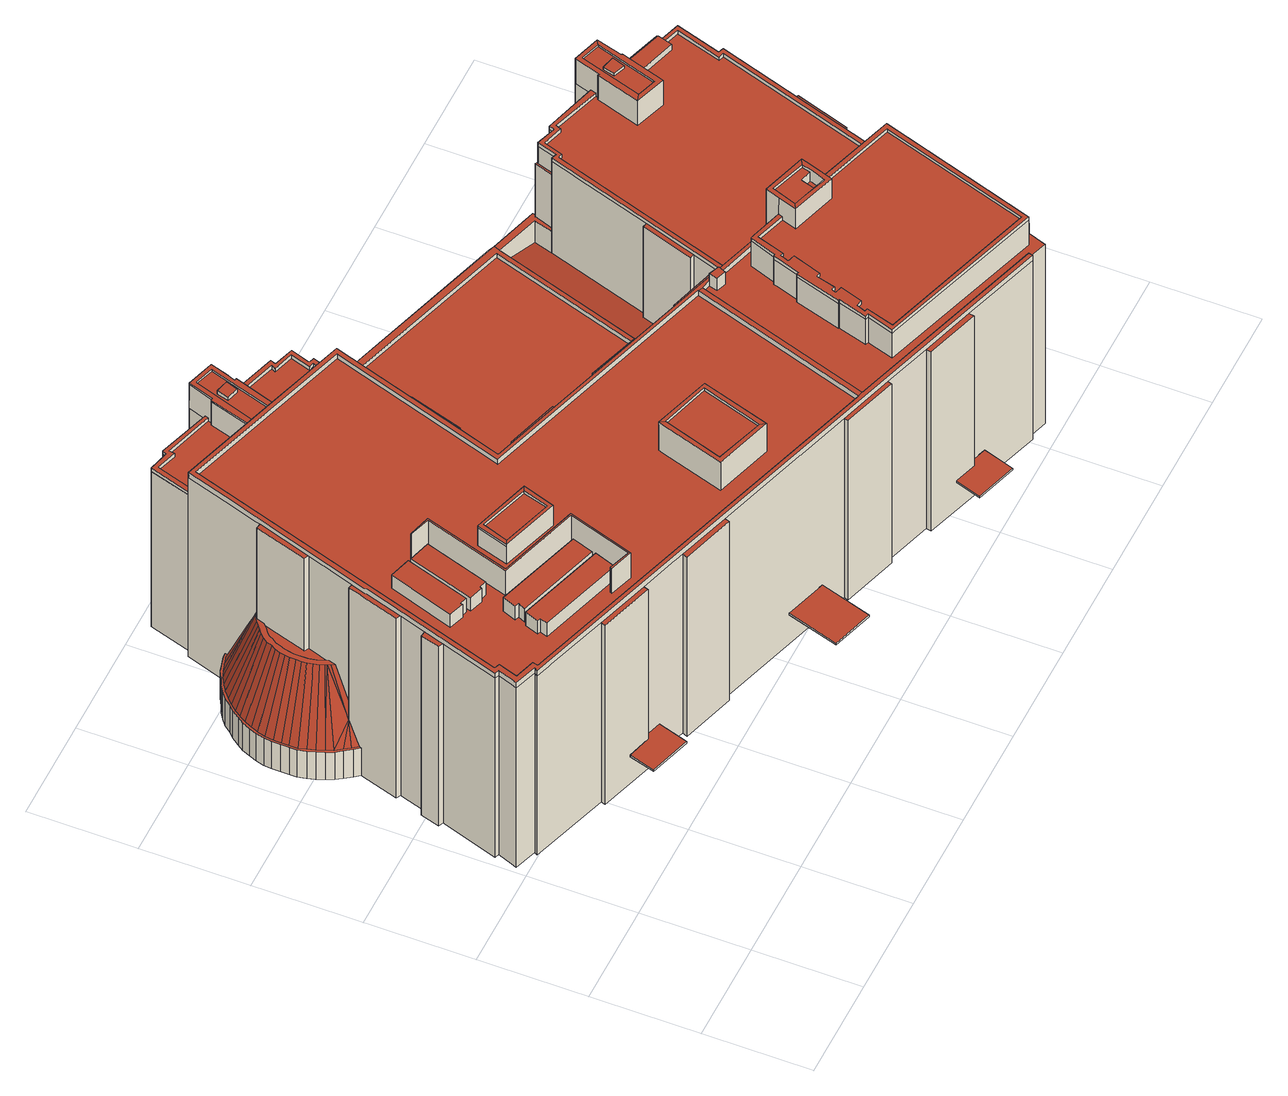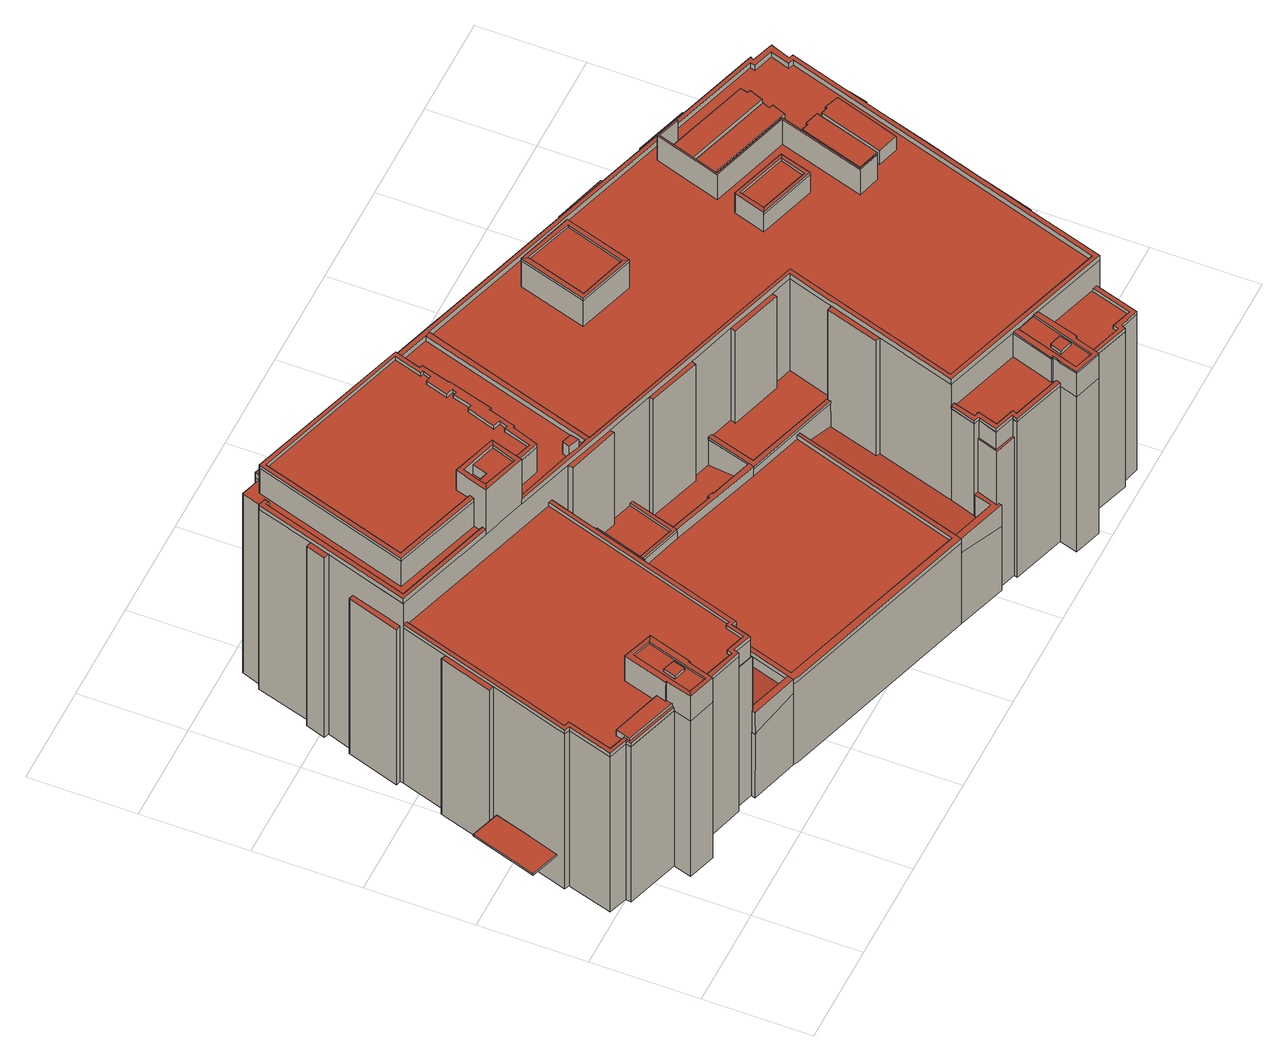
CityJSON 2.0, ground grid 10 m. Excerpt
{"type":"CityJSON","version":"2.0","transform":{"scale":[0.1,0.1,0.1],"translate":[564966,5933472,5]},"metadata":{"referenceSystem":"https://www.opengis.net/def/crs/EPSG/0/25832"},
"CityObjects":{
"building1":{"type":"Building","attributes":{"Grundfläche 2D":2736.19,"Grundhöhe NN":5.68,"_sourceDataset":"Hamburg LoD3.0-HH Area 1 (2023), tile 6433","_sourceUrl":"https://suche.transparenz.hamburg.de/dataset/3d-gebaeudemodell-lod3-0-hh-hamburg5"},"children":["building1-1","building1-2","building1-3","building1-4","building1-5","building1-6","building1-7","building1-8","building1-9","building1-10","building1-11","building1-12","building1-13","building1-14","building1-15","building1-16","building1-17","building1-18","building1-19","building1-20","building1-21","building1-22","building1-23","building1-24","building1-25","building1-26","building1-27","building1-28","building1-29","building1-30"],"geometry":[{"type":"MultiSurface","lod":"3","boundaries":[[[0,1,2,3],[4,5,6,7]],[[8,9,10,11,12,13,14,15,16,17,18]],[[19,20,21,22,23,24,25,26,27,28,29]],[[30,31,32,33,34,35,36,37,38,39,40,41,42,43,44,45,46,47]],[[48,49,50,51],[52,53,54,55]],[[56,57,58,59]],[[60,61,62,63,64,65]],[[66,67,68,69,70,71]],[[72,73,74,75,76,77,78,79,80,81,82,83,84,85,86,87,88,89,90,91,92,93,94,95,96,97,98,99,100,101,102,103,104,105]],[[106,107,108,109]],[[110,111,112,113,114,115]],[[116,117,118,119,120,121]],[[122,123,124,125,126,127,128,129,130,131,132,133,134,135,136,137,138,139,140,141,142,143,144,145,146,147,148,149,150,151,152,153,154,155,156,157,158]],[[159,160,161,162,163,164,165]],[[162,161,166,167,168,169,170,171,172,163]],[[173,174,175,176,177,178,179,180,181,182]],[[183,184,185,186,187,188,189,190,191,192,193,194,195,196]],[[197,198,199,200,201,202,203,204,205,206,207,208,209]],[[210,211,212,213,214,215]],[[216,217,218,219]],[[220,221,222,223,224,225,226,227,228,229,230,231,232,233,234,235,236,237,238,239,240,241,242]],[[243,244,245,246]],[[247,248,249,250,251]],[[252,253,254,255]],[[256,257,258,259,260,261,262,263]],[[264,265,266,267]],[[268,269,270,271]],[[272,273,274,275]],[[276,277,278,279]],[[280,281,282,283]],[[284,285,286,287]],[[288,289,290,291]],[[292,293,294,295,296,297,298,299,300,301,302,303,304,305,306,307,308,309,310,311,312,313,314,315,316,317,318],[319,320,321,322,323,324,325,326,327,328,329,330,331,332,333,334,335],[336,337,338,339,340],[341,342,343,344],[345,346,347,348,349,350],[351,352,353,354,355,356],[357,358,359,360,361,362],[363,364,365,366,367,368]],[[369,370,371,372,373,374,375,376,377,378,377,379,380,381,382,383,384,385,386,387,388,389,390,391,392,393]],[[394,395,396,397,398,399,400,401,402,403]],[[396,395,394,404,405,406,407]],[[408,409,410,411,412,413,414,415,416,417,418,419,420]],[[421,422,423,424,425,426,427,428,429,430,431,432]],[[433,434,435,436,437,438,439]],[[440,441,442,443]],[[444,445,446,447,448,449,450]],[[451,452,453]],[[454,452,455,456]],[[452,457,458]],[[457,452,459]],[[452,458,453]],[[459,452,454]],[[460,461,462,463,464,465,466,467,468,469,470,471,472,473,474,475,476,477,478,479,480,481,482,483,484,485,486,487,488,489,490,491,492,493,494,495,496,497,459,454,456,498]],[[499,500,501,502,503,504,505,506,507,508,509,510,511,512,513,514,515,516,517,518]],[[479,519,520]],[[479,520,521]],[[479,521,522]],[[480,479,522,523]],[[524,525,526,527,528,529,530,531,532,533,534,535,536,537,538,539,540,541,542,543,544,545,546,547,451,453,458,457,548,549,550,551,552,553,554,555,556,557,558,559,560,561,562,563,564,523,522,521,520,519,565,566]],[[480,523,564,481]],[[481,564,563,482]],[[482,563,562,483]],[[483,562,561,484]],[[484,561,560,485]],[[485,560,559,486]],[[486,559,558,487]],[[487,558,557,488]],[[488,557,556,489]],[[489,556,555,490]],[[490,555,554,491]],[[491,554,553,492]],[[492,553,552,493]],[[493,552,551,494]],[[494,551,550,495]],[[495,550,549,496]],[[496,549,548,497]],[[548,457,459]],[[497,548,459]],[[567,568,569]],[[570,571,572,567,569,573,574,575,576,577,578,579]],[[580,325,324,581]],[[377,376,375,582,330,329,328,327,326,325,580,378]],[[581,324,323,583]],[[321,584,585,583,323,322]],[[584,321,320,586]],[[586,320,319,587]],[[588,587,319,335]],[[588,335,334,589]],[[590,589,334,333]],[[591,590,333,332]],[[591,332,331,592]],[[592,331,330,582]],[[514,460,498,515]],[[514,513,461,460]],[[513,512,462,461]],[[511,463,462,512]],[[510,464,463,511]],[[509,465,464,510]],[[509,508,466,465]],[[508,507,467,466]],[[507,506,468,467]],[[506,505,469,468]],[[504,470,469,505]],[[503,471,470,504]],[[502,472,471,503]],[[502,501,473,472]],[[500,474,473,501]],[[500,499,475,474]],[[499,518,476,475]],[[181,593,594,180,179,595,596,597]],[[598,595,179,178]],[[599,598,178,177]],[[600,601,196,195]],[[602,600,195,194]],[[603,604,192,605,606,607,608,602,194,193]],[[597,596,609,606,605,610]],[[206,14,13,207]],[[205,15,14,206]],[[204,16,15,205]],[[611,612,18,17]],[[8,613,614,615,10,9]],[[12,11,616,617]],[[23,618,216,219,619,24]],[[24,619,620,25]],[[25,620,621,26]],[[26,621,229,27]],[[226,19,29,227]],[[226,225,20,19]],[[224,21,20,225]],[[21,224,223,22]],[[622,623,37,36]],[[37,623,624,625,39,38]],[[39,625,626,40]],[[40,626,627,41]],[[41,627,628,42]],[[42,628,211,210,215,629,630,46,45,44,43]],[[47,222,221,30]],[[220,31,30,221]],[[31,220,242,32]],[[242,241,33,32]],[[240,34,33,241]],[[239,35,34,240]],[[631,632,337,336]],[[632,633,338,337]],[[365,60,65,366]],[[60,365,364,61]],[[61,364,363,62]],[[62,363,368,63]],[[367,64,63,368]],[[64,367,366,65]],[[351,66,71,352]],[[66,351,356,67]],[[67,356,355,68]],[[68,355,354,69]],[[353,70,69,354]],[[70,353,352,71]],[[87,314,284,287,288,291,246,245,634,88]],[[90,89,88,634,248,247,251,635,91]],[[635,636,637,638,639,640,641,642,643,644,93,92,91]],[[97,96,95,94,93,644,645,646,252,255,258,257,256,263,264,267,647,98]],[[648,99,98,647]],[[99,648,649,650,101,100]],[[101,650,651,102]],[[102,651,652,103]],[[103,652,268,271,272,275,276,279,280,283,653,104]],[[104,653,303,105]],[[105,303,302,72]],[[74,73,301,300]],[[74,300,299,75]],[[75,299,298,76]],[[298,297,77,76]],[[77,297,296,78]],[[78,296,295,79]],[[79,295,294,80]],[[80,294,293,81]],[[81,293,292,82]],[[84,83,318,317]],[[85,316,315,86]],[[654,655,342,341]],[[656,654,341,344]],[[357,110,115,358]],[[110,357,362,111]],[[111,362,361,112]],[[112,361,360,113]],[[359,114,113,360]],[[114,359,358,115]],[[350,119,118,345]],[[349,120,119,350]],[[120,349,348,121]],[[121,348,347,116]],[[347,346,117,116]],[[117,346,345,118]],[[378,580,145,144,143,377]],[[580,581,146,145]],[[146,581,583,147]],[[147,583,585,584,149,148]],[[149,584,586,150]],[[586,587,151,150]],[[151,587,588,152]],[[152,588,589,153]],[[153,589,590,154]],[[590,591,155,154]],[[155,591,592,156]],[[156,592,582,157]],[[157,582,375,158]],[[373,123,122,374]],[[372,124,123,373]],[[371,125,124,372]],[[371,370,126,125]],[[126,370,369,127]],[[127,369,393,128]],[[128,393,392,129]],[[391,130,129,392]],[[130,391,390,389,132,131]],[[132,389,388,133]],[[133,388,387,134]],[[386,135,134,387]],[[135,386,385,136]],[[384,137,136,385]],[[383,138,137,384]],[[382,139,138,383]],[[139,382,381,140]],[[140,381,380,141]],[[379,142,141,380]],[[402,211,628,657,394,403]],[[212,211,402,401]],[[408,420,658,214,213,212,401,400]],[[215,214,658,420,419,659]],[[629,215,659,419,418,417,630]],[[660,216,618,661]],[[662,217,216,660]],[[663,218,217,662]],[[664,219,218,663]],[[665,619,219,664]],[[666,620,619,665]],[[667,621,620,666]],[[668,229,621,667]],[[669,230,229,668]],[[670,231,230,669]],[[671,672,231,670]],[[673,674,672,671]],[[675,622,674,673]],[[676,623,622,675]],[[449,625,624,623,676,677,450]],[[626,625,449,448]],[[627,626,448,447]],[[628,627,447,446,678,404,394,657]],[[679,248,634,425,424]],[[249,248,679,424,423,680]],[[423,422,169,168,250,249,680]],[[251,250,168,167]],[[184,681,635,251,167,166]],[[184,183,196,601,3,2,599,177,176,175,682,683,644,643,684,640,639,636,635,681]],[[519,479,478,252,646,645,644,683,685,565]],[[253,252,478,477]],[[476,518,517,254,253,477]],[[255,254,517,516]],[[515,498,456,455,258,255,516]],[[259,258,455,452]],[[547,686,687,262,261,260,259,452,451]],[[688,263,262,687]],[[689,264,263,688]],[[690,265,264,689]],[[691,266,265,690]],[[692,267,266,691]],[[693,647,267,692]],[[694,648,647,693]],[[695,696,650,649,648,694]],[[697,651,650,696]],[[698,652,651,697]],[[699,268,652,698]],[[700,269,268,699]],[[701,702,270,269,700,703]],[[704,705,271,270,702,701,703,706]],[[272,271,705,704,706,707]],[[708,273,272,707]],[[709,274,273,708]],[[710,275,274,709]],[[276,275,710,711]],[[712,277,276,711]],[[713,278,277,712]],[[714,279,278,713]],[[715,280,279,714]],[[716,281,280,715]],[[717,718,282,281,716,719]],[[720,721,283,282,718,717,719,722]],[[653,283,721,720,722,723]],[[724,303,653,723]],[[725,304,303,724]],[[726,305,304,725]],[[727,306,305,726]],[[728,307,306,727]],[[729,308,307,728]],[[730,309,308,729]],[[731,310,309,730]],[[440,443,732,661,618,23,312,311,310,731,733]],[[22,223,222,47,46,630,417,416,284,314,313,312,23]],[[285,284,416,415]],[[286,285,415,414]],[[287,286,414,413]],[[412,411,578,577,288,287,413]],[[289,288,577,576]],[[290,289,576,575]],[[291,290,575,574]],[[573,431,430,429,246,291,574]],[[243,246,429,428]],[[244,243,428,427]],[[245,244,427,426]],[[634,245,426,425]],[[433,439,734,160,159,735]],[[435,434,433,735,159,165,736,737]],[[738,164,163,172,739]],[[736,165,164,738]],[[682,175,174,740]],[[741,185,184,166,161]],[[741,161,160,734,439,438,187,186,185]],[[188,187,438,437]],[[189,188,437,436]],[[737,742,191,190,189,436,435]],[[743,192,191,742]],[[744,605,192,743]],[[745,746,597,610,605,744]],[[747,181,597,746]],[[748,182,181,747]],[[749,173,182,748]],[[740,174,173,749]],[[750,441,440,733]],[[751,442,441,750]],[[732,443,442,751]],[[739,172,615,614,613,397,752,753]],[[171,170,617,616,615,172]],[[197,209,569,568]],[[198,197,568,567]],[[199,198,567,572]],[[570,201,200,199,572,571]],[[202,201,570,579]],[[398,397,613,612,611,399]],[[446,445,754,405,404,678]],[[405,754,445,444,450,677,755,406]],[[756,566,565,685]],[[757,524,566,756]],[[758,525,524,757]],[[759,526,525,758]],[[760,527,526,759]],[[761,528,527,760]],[[762,529,528,761]],[[763,530,529,762]],[[686,547,546,764]],[[765,531,530,763]],[[766,532,531,765]],[[767,533,532,766]],[[768,534,533,767]],[[769,535,534,768]],[[770,536,535,769]],[[771,537,536,770]],[[772,538,537,771]],[[773,539,538,772]],[[774,540,539,773]],[[775,541,540,774]],[[776,542,541,775]],[[777,543,542,776]],[[778,544,543,777]],[[779,545,544,778]],[[764,546,545,779]],[[780,407,406,755]],[[780,752,397,396,407]],[[202,579,578,411,410,409,203]],[[399,611,17,16,204,203,409,408,400]],[[207,13,12,617,170,169,422,421,208]],[[208,421,432,431,573,569,209]],[[742,737,736,738,739,753,752,780,755,677,676,675,673,671,670,669,668,667,666,665,664,663,662,660,661,732,751,750,733,731,730,729,728,727,726,725,724,723,722,719,716,715,714,713,712,711,710,709,708,707,706,703,700,699,698,697,696,695,694,693,692,691,690,689,688,687,686,764,779,778,777,776,775,774,773,772,771,770,769,768,767,766,765,763,762,761,760,759,758,757,756,685,683,682,740,749,748,747,746,745,744,743]]],"semantics":{"surfaces":[{"type":"RoofSurface"},{"type":"WallSurface"},{"type":"GroundSurface"}],"values":[0,0,0,0,0,0,0,0,0,0,0,0,0,0,0,0,0,0,0,0,0,0,0,0,0,0,0,0,0,0,0,0,0,0,0,0,0,0,0,0,0,0,0,0,0,0,0,0,0,0,0,0,0,0,0,0,0,0,0,0,0,0,0,0,0,0,0,0,0,0,0,0,0,0,0,1,1,1,1,1,1,1,1,1,1,1,1,1,1,1,1,1,1,1,1,1,1,1,1,1,1,1,1,1,1,1,1,1,1,1,1,1,1,1,1,1,1,1,1,1,1,1,1,1,1,1,1,1,1,1,1,1,1,1,1,1,1,1,1,1,1,1,1,1,1,1,1,1,1,1,1,1,1,1,1,1,1,1,1,1,1,1,1,1,1,1,1,1,1,1,1,1,1,1,1,1,1,1,1,1,1,1,1,1,1,1,1,1,1,1,1,1,1,1,1,1,1,1,1,1,1,1,1,1,1,1,1,1,1,1,1,1,1,1,1,1,1,1,1,1,1,1,1,1,1,1,1,1,1,1,1,1,1,1,1,1,1,1,1,1,1,1,1,1,1,1,1,1,1,1,1,1,1,1,1,1,1,1,1,1,1,1,1,1,1,1,1,1,1,1,1,1,1,1,1,1,1,1,1,1,1,1,1,1,1,1,1,1,1,1,1,1,1,1,1,1,1,1,1,1,1,1,1,1,1,1,1,1,1,1,1,1,1,1,1,1,1,1,1,1,1,1,1,1,1,1,1,1,1,1,1,1,1,1,1,1,1,1,1,1,1,1,1,1,1,1,1,1,1,1,1,1,1,1,1,1,1,1,1,1,1,1,1,1,1,2]}}]},
"building1-1":{"type":"BuildingInstallation","attributes":{"relationToConstruction":"outside","_sourceDataset":"Hamburg LoD3.0-HH Area 1 (2023), tile 6433","_sourceUrl":"https://suche.transparenz.hamburg.de/dataset/3d-gebaeudemodell-lod3-0-hh-hamburg5"},"parents":["building1"],"geometry":[{"type":"MultiSurface","lod":"3","boundaries":[[[781,782,783,784,785,786,604,603,787,788,789,790,791,792,681,793]],[[186,187,782,781,793,185]],[[187,188,783,782]],[[783,188,189,784]],[[784,189,190,191,786,785]],[[786,191,192,604]],[[794,787,603,193]],[[795,788,787,794]],[[788,795,796,789]],[[796,797,790,789]],[[798,791,790,797]],[[791,798,183,792]],[[792,183,184,681]],[[184,185,793,681]]],"semantics":{"surfaces":[{"type":"RoofSurface"},{"type":"WallSurface"}],"values":[0,1,1,1,1,1,1,1,1,1,1,1,1,1]}}]},
"building1-2":{"type":"BuildingInstallation","attributes":{"relationToConstruction":"outside","_sourceDataset":"Hamburg LoD3.0-HH Area 1 (2023), tile 6433","_sourceUrl":"https://suche.transparenz.hamburg.de/dataset/3d-gebaeudemodell-lod3-0-hh-hamburg5"},"parents":["building1"],"geometry":[{"type":"MultiSurface","lod":"3","boundaries":[[[799,800,801,802]],[[5,799,802,6]],[[4,800,799,5]],[[7,801,800,4]],[[6,802,801,7]]],"semantics":{"surfaces":[{"type":"RoofSurface"},{"type":"WallSurface"}],"values":[0,1,1,1,1]}}]},
"building1-3":{"type":"BuildingInstallation","attributes":{"relationToConstruction":"outside","_sourceDataset":"Hamburg LoD3.0-HH Area 1 (2023), tile 6433","_sourceUrl":"https://suche.transparenz.hamburg.de/dataset/3d-gebaeudemodell-lod3-0-hh-hamburg5"},"parents":["building1"],"geometry":[{"type":"MultiSurface","lod":"3","boundaries":[[[803,638,637,804,805,806,807,808,809,810,811,812,642,641,813]],[[804,637,636,601,600]],[[804,600,602,805]],[[805,602,608,607,606,808,807,806]],[[808,606,609,596,810,809]],[[810,596,595,811]],[[811,595,598,812]],[[642,812,598,599,643]],[[643,599,2,640,684]],[[2,1,813,641,640]],[[0,803,813,1]],[[0,3,639,638,803]],[[639,3,601,636]]],"semantics":{"surfaces":[{"type":"RoofSurface"},{"type":"WallSurface"}],"values":[0,1,1,1,1,1,1,1,1,1,1,1,1]}}]},
"building1-4":{"type":"BuildingInstallation","attributes":{"relationToConstruction":"outside","_sourceDataset":"Hamburg LoD3.0-HH Area 1 (2023), tile 6433","_sourceUrl":"https://suche.transparenz.hamburg.de/dataset/3d-gebaeudemodell-lod3-0-hh-hamburg5"},"parents":["building1"],"geometry":[{"type":"MultiSurface","lod":"3","boundaries":[[[814,815,816,817,818,819,594,593,820,821]],[[816,815,175,176]],[[816,176,822,817]],[[822,823,818,817]],[[824,819,818,823]],[[180,594,819,824]],[[593,181,182,820]],[[820,182,173,821]],[[821,173,174,814]],[[174,175,815,814]]],"semantics":{"surfaces":[{"type":"RoofSurface"},{"type":"WallSurface"}],"values":[0,1,1,1,1,1,1,1,1,1]}}]},
"building1-5":{"type":"BuildingInstallation","attributes":{"relationToConstruction":"outside","_sourceDataset":"Hamburg LoD3.0-HH Area 1 (2023), tile 6433","_sourceUrl":"https://suche.transparenz.hamburg.de/dataset/3d-gebaeudemodell-lod3-0-hh-hamburg5"},"parents":["building1"],"geometry":[{"type":"MultiSurface","lod":"3","boundaries":[[[825,826,827,828,829,830,831,832,833]],[[209,432,421,208]],[[209,197,827,826,432]],[[827,197,198,828]],[[828,198,199,829]],[[829,199,200,201,831,830]],[[201,202,410,832,831]],[[410,202,203,409]],[[825,833,409,203,208,421]]],"semantics":{"surfaces":[{"type":"RoofSurface"},{"type":"WallSurface"}],"values":[0,1,1,1,1,1,1,1,1]}}]},
"building1-6":{"type":"BuildingInstallation","attributes":{"relationToConstruction":"outside","_sourceDataset":"Hamburg LoD3.0-HH Area 1 (2023), tile 6433","_sourceUrl":"https://suche.transparenz.hamburg.de/dataset/3d-gebaeudemodell-lod3-0-hh-hamburg5"},"parents":["building1"],"geometry":[{"type":"MultiSurface","lod":"3","boundaries":[[[834,835,836,837,838,839]],[[840,839,838,234]],[[28,841,834,839,840,227,29]],[[834,841,842,835]]],"semantics":{"surfaces":[{"type":"RoofSurface"},{"type":"WallSurface"}],"values":[0,1,1,1]}}]},
"building1-7":{"type":"BuildingInstallation","attributes":{"relationToConstruction":"outside","_sourceDataset":"Hamburg LoD3.0-HH Area 1 (2023), tile 6433","_sourceUrl":"https://suche.transparenz.hamburg.de/dataset/3d-gebaeudemodell-lod3-0-hh-hamburg5"},"parents":["building1"],"geometry":[{"type":"MultiSurface","lod":"3","boundaries":[[[843,844,845,846,847,848,849,850]],[[846,845,236,235]],[[838,837,847,846,235,234]],[[848,847,837,836]],[[835,842,851,231,672,849,848,836]],[[49,843,850,50]],[[48,844,843,49]]],"semantics":{"surfaces":[{"type":"RoofSurface"},{"type":"WallSurface"}],"values":[0,1,1,1,1,1,1]}}]},
"building1-8":{"type":"BuildingInstallation","attributes":{"relationToConstruction":"outside","_sourceDataset":"Hamburg LoD3.0-HH Area 1 (2023), tile 6433","_sourceUrl":"https://suche.transparenz.hamburg.de/dataset/3d-gebaeudemodell-lod3-0-hh-hamburg5"},"parents":["building1"],"geometry":[{"type":"MultiSurface","lod":"3","boundaries":[[[852,851,842,841,28,27]],[[27,229,230,852]],[[230,231,851,852]]],"semantics":{"surfaces":[{"type":"RoofSurface"},{"type":"WallSurface"}],"values":[0,1,1]}}]},
"building1-9":{"type":"BuildingInstallation","attributes":{"relationToConstruction":"outside","_sourceDataset":"Hamburg LoD3.0-HH Area 1 (2023), tile 6433","_sourceUrl":"https://suche.transparenz.hamburg.de/dataset/3d-gebaeudemodell-lod3-0-hh-hamburg5"},"parents":["building1"],"geometry":[{"type":"MultiSurface","lod":"3","boundaries":[[[853,854,855,856]],[[52,853,856,53]],[[55,854,853,52]],[[54,855,854,55]],[[53,856,855,54]]],"semantics":{"surfaces":[{"type":"RoofSurface"},{"type":"WallSurface"}],"values":[0,1,1,1,1]}}]},
"building1-10":{"type":"BuildingInstallation","attributes":{"relationToConstruction":"outside","_sourceDataset":"Hamburg LoD3.0-HH Area 1 (2023), tile 6433","_sourceUrl":"https://suche.transparenz.hamburg.de/dataset/3d-gebaeudemodell-lod3-0-hh-hamburg5"},"parents":["building1"],"geometry":[{"type":"MultiSurface","lod":"3","boundaries":[[[857,858,859,845,844,860,850,849]],[[51,860,844,48]],[[50,850,860,51]],[[857,849,672,674]],[[36,35,239,238,858,857,674,622]],[[859,858,238,237]],[[845,859,237,236]]],"semantics":{"surfaces":[{"type":"RoofSurface"},{"type":"WallSurface"}],"values":[0,1,1,1,1,1,1]}}]},
"building1-11":{"type":"BuildingInstallation","attributes":{"relationToConstruction":"outside","_sourceDataset":"Hamburg LoD3.0-HH Area 1 (2023), tile 6433","_sourceUrl":"https://suche.transparenz.hamburg.de/dataset/3d-gebaeudemodell-lod3-0-hh-hamburg5"},"parents":["building1"],"geometry":[{"type":"MultiSurface","lod":"3","boundaries":[[[861,862,863,864,865,866,867]],[[339,865,864,863,631,336,340]],[[633,866,865,339,338]],[[59,861,867,56]],[[58,862,861,59]]],"semantics":{"surfaces":[{"type":"RoofSurface"},{"type":"WallSurface"}],"values":[0,1,1,1,1]}}]},
"building1-12":{"type":"BuildingInstallation","attributes":{"relationToConstruction":"outside","_sourceDataset":"Hamburg LoD3.0-HH Area 1 (2023), tile 6433","_sourceUrl":"https://suche.transparenz.hamburg.de/dataset/3d-gebaeudemodell-lod3-0-hh-hamburg5"},"parents":["building1"],"geometry":[{"type":"MultiSurface","lod":"3","boundaries":[[[863,862,868,867,866,869]],[[57,868,862,58]],[[56,867,868,57]],[[866,633,632,869]],[[869,632,631,863]]],"semantics":{"surfaces":[{"type":"RoofSurface"},{"type":"WallSurface"}],"values":[0,1,1,1,1]}}]},
"building1-13":{"type":"BuildingInstallation","attributes":{"relationToConstruction":"outside","_sourceDataset":"Hamburg LoD3.0-HH Area 1 (2023), tile 6433","_sourceUrl":"https://suche.transparenz.hamburg.de/dataset/3d-gebaeudemodell-lod3-0-hh-hamburg5"},"parents":["building1"],"geometry":[{"type":"MultiSurface","lod":"3","boundaries":[[[870,871,872,873,874,875]],[[873,872,656,344,343]],[[655,874,873,343,342]],[[108,870,875,109]],[[107,871,870,108]]],"semantics":{"surfaces":[{"type":"RoofSurface"},{"type":"WallSurface"}],"values":[0,1,1,1,1]}}]},
"building1-14":{"type":"BuildingInstallation","attributes":{"relationToConstruction":"outside","_sourceDataset":"Hamburg LoD3.0-HH Area 1 (2023), tile 6433","_sourceUrl":"https://suche.transparenz.hamburg.de/dataset/3d-gebaeudemodell-lod3-0-hh-hamburg5"},"parents":["building1"],"geometry":[{"type":"MultiSurface","lod":"3","boundaries":[[[876,877,878,879]],[[879,880,881,876]],[[881,316,85,877,876]],[[877,85,84,878]],[[317,880,879,878,84]]],"semantics":{"surfaces":[{"type":"RoofSurface"},{"type":"WallSurface"}],"values":[0,1,1,1,1]}}]},
"building1-15":{"type":"BuildingInstallation","attributes":{"relationToConstruction":"outside","_sourceDataset":"Hamburg LoD3.0-HH Area 1 (2023), tile 6433","_sourceUrl":"https://suche.transparenz.hamburg.de/dataset/3d-gebaeudemodell-lod3-0-hh-hamburg5"},"parents":["building1"],"geometry":[{"type":"MultiSurface","lod":"3","boundaries":[[[882,883,884,885,886,887,888,889,890]],[[885,891,892,886]],[[158,375,329,893,894,895,889,888,887,886,892,374,122]],[[896,897,883,882,890,898,899,900]],[[901,902,884,883,897,903]]],"semantics":{"surfaces":[{"type":"RoofSurface"},{"type":"WallSurface"}],"values":[0,1,1,1,1]}}]},
"building1-16":{"type":"BuildingInstallation","attributes":{"relationToConstruction":"outside","_sourceDataset":"Hamburg LoD3.0-HH Area 1 (2023), tile 6433","_sourceUrl":"https://suche.transparenz.hamburg.de/dataset/3d-gebaeudemodell-lod3-0-hh-hamburg5"},"parents":["building1"],"geometry":[{"type":"MultiSurface","lod":"3","boundaries":[[[896,900,904,905,903,897]]],"semantics":{"surfaces":[{"type":"RoofSurface"}],"values":[0]}}]},
"building1-17":{"type":"BuildingInstallation","attributes":{"relationToConstruction":"outside","_sourceDataset":"Hamburg LoD3.0-HH Area 1 (2023), tile 6433","_sourceUrl":"https://suche.transparenz.hamburg.de/dataset/3d-gebaeudemodell-lod3-0-hh-hamburg5"},"parents":["building1"],"geometry":[{"type":"MultiSurface","lod":"3","boundaries":[[[906,907,908,885,884,909,910,890,889]],[[884,902,911,912,910,909]],[[910,912,898,890]],[[906,889,895,313,314,87]],[[906,87,86,315,327,908,907]],[[327,377,908]],[[377,143,142,379,891,885,908]]],"semantics":{"surfaces":[{"type":"RoofSurface"},{"type":"WallSurface"}],"values":[0,1,1,1,1,1,1]}}]},
"building1-18":{"type":"BuildingInstallation","attributes":{"relationToConstruction":"outside","_sourceDataset":"Hamburg LoD3.0-HH Area 1 (2023), tile 6433","_sourceUrl":"https://suche.transparenz.hamburg.de/dataset/3d-gebaeudemodell-lod3-0-hh-hamburg5"},"parents":["building1"],"geometry":[{"type":"MultiSurface","lod":"3","boundaries":[[[913,872,871,914,875,874]],[[106,914,871,107]],[[875,914,106,109]],[[874,655,654,913]],[[913,654,656,872]]],"semantics":{"surfaces":[{"type":"RoofSurface"},{"type":"WallSurface"}],"values":[0,1,1,1,1]}}]},
"building1-19":{"type":"BuildingInstallation","attributes":{"relationToConstruction":"outside","_sourceDataset":"Hamburg LoD3.0-HH Area 1 (2023), tile 6433","_sourceUrl":"https://suche.transparenz.hamburg.de/dataset/3d-gebaeudemodell-lod3-0-hh-hamburg5"},"parents":["building1"],"geometry":[{"type":"MultiSurface","lod":"3","boundaries":[[[915,916,917,895,894,918,919,920,921]],[[922,918,894,893]],[[918,922,923,919]],[[919,923,924,920]],[[925,921,920,924]],[[921,925,305,306,915]],[[915,306,307,310,311,312,917,916]],[[917,312,313,895]]],"semantics":{"surfaces":[{"type":"RoofSurface"},{"type":"WallSurface"}],"values":[0,1,1,1,1,1,1,1]}}]},
"building1-20":{"type":"BuildingInstallation","attributes":{"relationToConstruction":"outside","_sourceDataset":"Hamburg LoD3.0-HH Area 1 (2023), tile 6433","_sourceUrl":"https://suche.transparenz.hamburg.de/dataset/3d-gebaeudemodell-lod3-0-hh-hamburg5"},"parents":["building1"],"geometry":[{"type":"MultiSurface","lod":"3","boundaries":[[[83,82,73,72]],[[301,73,82,292]],[[72,302,318,83]]],"semantics":{"surfaces":[{"type":"RoofSurface"},{"type":"WallSurface"}],"values":[0,1,1]}}]},
"building1-21":{"type":"BuildingInstallation","attributes":{"relationToConstruction":"outside","_sourceDataset":"Hamburg LoD3.0-HH Area 1 (2023), tile 6433","_sourceUrl":"https://suche.transparenz.hamburg.de/dataset/3d-gebaeudemodell-lod3-0-hh-hamburg5"},"parents":["building1"],"geometry":[{"type":"MultiSurface","lod":"3","boundaries":[[[912,911,902,901,926,927,899,898]],[[901,903,905,904,927,926]],[[927,904,900,899]]],"semantics":{"surfaces":[{"type":"RoofSurface"},{"type":"WallSurface"}],"values":[0,1,1]}}]},
"building1-22":{"type":"BuildingInstallation","attributes":{"relationToConstruction":"outside","_sourceDataset":"Hamburg LoD3.0-HH Area 1 (2023), tile 6433","_sourceUrl":"https://suche.transparenz.hamburg.de/dataset/3d-gebaeudemodell-lod3-0-hh-hamburg5"},"parents":["building1"],"geometry":[{"type":"MultiSurface","lod":"3","boundaries":[[[928,929,930,931,932,933,934,935,936,937,938,939]],[[932,940,941,933]],[[933,941,942,934]],[[943,935,934,942]],[[944,936,935,943]],[[936,944,945,937]],[[937,945,946,938]],[[938,946,947,939]],[[939,947,948,928]],[[928,948,949,929]],[[950,930,929,949]],[[951,931,930,950]],[[931,951,940,932]]],"semantics":{"surfaces":[{"type":"RoofSurface"},{"type":"WallSurface"}],"values":[0,1,1,1,1,1,1,1,1,1,1,1,1]}}]},
"building1-23":{"type":"BuildingInstallation","attributes":{"relationToConstruction":"outside","_sourceDataset":"Hamburg LoD3.0-HH Area 1 (2023), tile 6433","_sourceUrl":"https://suche.transparenz.hamburg.de/dataset/3d-gebaeudemodell-lod3-0-hh-hamburg5"},"parents":["building1"],"geometry":[{"type":"MultiSurface","lod":"3","boundaries":[[[8,18,952,657,678,754,953,954]],[[398,612,613,397]],[[398,395,952,18,612]],[[394,657,952,395]],[[657,394,404,678]],[[678,404,405,754]],[[405,406,953,754]],[[953,406,407,954]],[[407,396,397,613,8,954]]],"semantics":{"surfaces":[{"type":"RoofSurface"},{"type":"WallSurface"}],"values":[0,1,1,1,1,1,1,1,1]}}]},
"building1-24":{"type":"BuildingInstallation","attributes":{"relationToConstruction":"outside","_sourceDataset":"Hamburg LoD3.0-HH Area 1 (2023), tile 6433","_sourceUrl":"https://suche.transparenz.hamburg.de/dataset/3d-gebaeudemodell-lod3-0-hh-hamburg5"},"parents":["building1"],"geometry":[{"type":"MultiSurface","lod":"3","boundaries":[[[658,955,833,832,956,957,958,959,659]],[[956,832,410,411]],[[956,411,412,957]],[[960,958,957,412]],[[958,960,418,959]],[[418,419,659,959]],[[419,420,658,659]],[[420,408,955,658]],[[955,408,409,833]]],"semantics":{"surfaces":[{"type":"RoofSurface"},{"type":"WallSurface"}],"values":[0,1,1,1,1,1,1,1,1]}}]},
"building1-25":{"type":"BuildingInstallation","attributes":{"relationToConstruction":"outside","_sourceDataset":"Hamburg LoD3.0-HH Area 1 (2023), tile 6433","_sourceUrl":"https://suche.transparenz.hamburg.de/dataset/3d-gebaeudemodell-lod3-0-hh-hamburg5"},"parents":["building1"],"geometry":[{"type":"MultiSurface","lod":"3","boundaries":[[[961,962,963,826,825,964,680,679]],[[430,431,963,962]],[[431,432,826,963]],[[825,421,422,964]],[[422,423,680,964]],[[423,424,679,680]],[[679,424,965,961]],[[430,962,961,965]]],"semantics":{"surfaces":[{"type":"RoofSurface"},{"type":"WallSurface"}],"values":[0,1,1,1,1,1,1,1]}}]},
"building1-26":{"type":"BuildingInstallation","attributes":{"relationToConstruction":"outside","_sourceDataset":"Hamburg LoD3.0-HH Area 1 (2023), tile 6433","_sourceUrl":"https://suche.transparenz.hamburg.de/dataset/3d-gebaeudemodell-lod3-0-hh-hamburg5"},"parents":["building1"],"geometry":[{"type":"MultiSurface","lod":"3","boundaries":[[[11,10,966,967,735,734,741,968]],[[615,172,163,164,966,10]],[[165,967,966,164]],[[165,159,735,967]],[[735,159,160,734]],[[161,741,734,160]],[[741,161,162,968]],[[162,171,616,11,968]],[[616,171,172,615]]],"semantics":{"surfaces":[{"type":"RoofSurface"},{"type":"WallSurface"}],"values":[0,1,1,1,1,1,1,1,1]}}]},
"building1-27":{"type":"BuildingInstallation","attributes":{"relationToConstruction":"outside","_sourceDataset":"Hamburg LoD3.0-HH Area 1 (2023), tile 6433","_sourceUrl":"https://suche.transparenz.hamburg.de/dataset/3d-gebaeudemodell-lod3-0-hh-hamburg5"},"parents":["building1"],"geometry":[{"type":"MultiSurface","lod":"3","boundaries":[[[969,970,971,972]],[[971,970,973,974]],[[975,972,971,974]],[[976,969,972,975]],[[973,970,969,976]],[[975,974,973,976]]],"semantics":{"surfaces":[{"type":"RoofSurface"},{"type":"WallSurface"},{"type":"OuterCeilingSurface"}],"values":[0,1,1,1,1,2]}}]},
"building1-28":{"type":"BuildingInstallation","attributes":{"relationToConstruction":"outside","_sourceDataset":"Hamburg LoD3.0-HH Area 1 (2023), tile 6433","_sourceUrl":"https://suche.transparenz.hamburg.de/dataset/3d-gebaeudemodell-lod3-0-hh-hamburg5"},"parents":["building1"],"geometry":[{"type":"MultiSurface","lod":"3","boundaries":[[[977,978,979,980]],[[980,981,982,977]],[[977,982,983,978]],[[978,983,984,979]],[[979,984,981,980]],[[981,984,983,982]]],"semantics":{"surfaces":[{"type":"RoofSurface"},{"type":"WallSurface"},{"type":"OuterCeilingSurface"}],"values":[0,1,1,1,1,2]}}]},
"building1-29":{"type":"BuildingInstallation","attributes":{"relationToConstruction":"outside","_sourceDataset":"Hamburg LoD3.0-HH Area 1 (2023), tile 6433","_sourceUrl":"https://suche.transparenz.hamburg.de/dataset/3d-gebaeudemodell-lod3-0-hh-hamburg5"},"parents":["building1"],"geometry":[{"type":"MultiSurface","lod":"3","boundaries":[[[985,986,705,702,987,988]],[[988,989,990,985]],[[985,990,991,986]],[[986,991,704,705]],[[705,704,701,702]],[[702,701,992,987]],[[987,992,989,988]],[[989,992,701,704,991,990]]],"semantics":{"surfaces":[{"type":"RoofSurface"},{"type":"WallSurface"},{"type":"OuterCeilingSurface"}],"values":[0,1,1,1,1,1,1,2]}}]},
"building1-30":{"type":"BuildingInstallation","attributes":{"relationToConstruction":"outside","_sourceDataset":"Hamburg LoD3.0-HH Area 1 (2023), tile 6433","_sourceUrl":"https://suche.transparenz.hamburg.de/dataset/3d-gebaeudemodell-lod3-0-hh-hamburg5"},"parents":["building1"],"geometry":[{"type":"MultiSurface","lod":"3","boundaries":[[[993,994,721,718,995,996]],[[994,997,720,721]],[[718,717,998,995]],[[996,999,1000,993]],[[993,1000,997,994]],[[721,720,717,718]],[[995,998,999,996]],[[999,998,717,720,997,1000]]],"semantics":{"surfaces":[{"type":"RoofSurface"},{"type":"WallSurface"},{"type":"OuterCeilingSurface"}],"values":[0,1,1,1,1,1,1,2]}}]}
},
"vertices":[
[224,578,223],[206,584,223],[186,523,223],[205,518,223],[211,550,223],[200,553,223],[203,564,223],[215,561,223],[535,465,110],[531,467,110],[339,527,110],[337,521,110],[286,360,110],[289,359,110],[341,520,110],[529,460,110],[478,299,110],[482,298,110],[533,459,110],[738,392,199],[725,349,199],[730,348,199],[678,184,199],[682,183,199],[735,350,199],[730,352,199],[743,394,199],[725,400,199],[723,400,199],[722,397,199],[572,424,199],[576,423,199],[582,441,199],[601,435,199],[603,440,199],[649,425,199],[650,430,199],[600,445,199],[599,441,199],[598,440,199],[580,446,199],[574,427,199],[569,429,199],[523,284,199],[522,282,199],[522,281,199],[508,238,199],[512,237,199],[640,383,223],[658,377,223],[676,435,223],[658,441,223],[652,410,223],[655,421,223],[667,418,223],[663,406,223],[322,135,255],[340,192,255],[294,206,255],[276,150,255],[45,287,240],[59,282,240],[59,284,240],[66,282,240],[85,342,240],[65,348,240],[79,255,240],[74,242,240],[78,241,240],[75,234,240],[154,209,240],[161,229,240],[411,83,230],[406,84,230],[31,203,230],[32,208,230],[13,214,230],[19,232,230],[14,234,230],[112,543,230],[277,490,230],[224,324,230],[459,250,230],[463,248,230],[472,246,230],[482,242,230],[542,224,230],[543,227,230],[229,326,230],[243,369,230],[244,373,230],[282,493,230],[210,516,230],[109,548,230],[97,510,230],[87,478,230],[51,366,230],[51,364,230],[9,231,230],[13,230,230],[8,216,230],[6,211,230],[27,204,230],[25,201,230],[604,17,230],[605,21,230],[139,299,245],[131,275,245],[179,260,245],[186,284,245],[68,279,240],[81,275,240],[82,277,240],[89,275,240],[108,335,240],[87,341,240],[68,211,240],[147,186,240],[154,206,240],[72,232,240],[67,219,240],[70,218,240],[579,197,258],[660,171,258],[616,32,258],[465,80,258],[473,106,258],[470,107,258],[473,115,258],[479,114,258],[486,135,258],[482,136,258],[479,137,258],[481,141,258],[484,140,258],[489,158,258],[493,157,258],[502,184,258],[495,186,258],[498,194,258],[501,193,258],[509,219,258],[537,210,258],[539,214,258],[510,223,258],[506,224,258],[497,199,258],[495,199,258],[494,196,258],[487,173,258],[485,174,258],[472,131,258],[473,131,258],[465,104,258],[468,103,258],[460,78,258],[618,27,258],[665,174,258],[581,201,258],[293,538,84],[286,518,84],[290,517,84],[295,534,84],[297,540,84],[292,542,84],[291,539,84],[282,493,84],[259,419,84],[263,418,85],[249,371,85],[286,360,93],[337,521,93],[339,527,93],[146,584,195],[127,589,195],[114,546,195],[118,545,195],[181,525,195],[193,565,195],[195,565,195],[196,569,195],[197,572,195],[148,588,195],[279,494,195],[282,493,195],[290,517,195],[286,518,195],[285,519,195],[291,537,195],[272,543,195],[273,545,195],[274,548,195],[224,564,195],[222,560,195],[221,556,195],[223,556,195],[210,516,195],[380,325,105],[379,324,105],[385,322,105],[385,323,105],[385,324,105],[427,310,105],[428,314,105],[478,299,105],[529,460,105],[341,520,105],[289,359,105],[340,343,105],[338,338,105],[523,284,195],[538,331,195],[534,332,195],[519,286,195],[518,283,195],[522,282,195],[696,227,195],[700,225,195],[716,275,195],[711,276,195],[576,423,195],[572,424,195],[512,237,195],[678,184,195],[730,348,195],[725,349,195],[738,392,195],[722,397,195],[723,400,195],[725,400,195],[726,405,195],[676,421,195],[674,413,195],[675,413,195],[672,404,195],[662,371,195],[633,381,195],[646,422,195],[647,421,195],[649,425,195],[603,440,195],[601,435,195],[582,441,195],[300,309,224],[251,324,224],[250,320,224],[298,304,224],[244,373,224],[243,369,224],[248,368,224],[263,418,224],[259,419,224],[86,474,224],[81,475,224],[66,426,224],[70,424,224],[51,364,224],[51,366,224],[55,379,224],[51,380,224],[48,369,224],[47,367,224],[36,331,224],[40,329,224],[32,304,224],[27,305,224],[22,287,224],[26,285,224],[99,177,224],[98,173,224],[148,157,224],[149,161,224],[195,147,224],[193,142,224],[243,127,224],[244,131,224],[384,87,224],[383,83,224],[434,67,224],[435,71,224],[480,57,224],[479,52,224],[529,36,224],[530,41,224],[489,244,224],[490,249,224],[441,264,224],[440,260,224],[394,274,224],[395,278,224],[346,294,224],[344,290,224],[459,250,224],[224,324,224],[277,490,224],[112,543,224],[14,234,224],[19,232,224],[13,214,224],[32,208,224],[31,203,224],[406,84,224],[411,83,224],[605,21,224],[624,15,224],[631,35,224],[635,34,224],[651,87,224],[656,86,224],[662,104,224],[657,106,224],[681,180,224],[682,183,224],[585,214,224],[543,227,224],[542,224,224],[482,242,224],[472,246,224],[463,248,224],[472,131,224],[485,174,224],[487,173,224],[494,196,224],[495,199,224],[497,199,224],[506,224,224],[510,223,224],[539,214,224],[566,205,224],[581,201,224],[665,174,224],[618,27,224],[460,78,224],[468,103,224],[465,104,224],[473,131,224],[291,211,224],[345,194,224],[325,130,224],[271,147,224],[290,208,224],[136,303,224],[191,286,224],[181,256,224],[127,273,224],[154,206,224],[147,186,224],[68,211,224],[70,218,224],[67,219,224],[72,232,224],[79,255,224],[161,229,224],[154,209,224],[75,234,224],[78,241,224],[74,242,224],[68,279,224],[87,341,224],[108,335,224],[89,275,224],[82,277,224],[81,275,224],[59,284,224],[59,282,224],[45,287,224],[65,348,224],[85,342,224],[66,282,224],[470,107,254],[473,106,254],[465,80,254],[616,32,254],[660,171,254],[579,197,254],[581,201,254],[566,205,254],[539,214,254],[510,223,254],[537,210,254],[509,219,254],[501,193,254],[498,194,254],[495,186,254],[502,184,254],[493,157,254],[489,158,254],[484,140,254],[481,141,254],[479,137,254],[482,136,254],[486,135,254],[479,114,254],[473,115,254],[569,429,84],[574,446,84],[576,452,84],[535,465,93],[533,459,93],[482,298,93],[519,286,85],[534,332,85],[538,331,84],[568,425,84],[572,428,84],[579,448,84],[580,447,84],[581,451,84],[519,286,113],[428,314,113],[427,310,113],[414,268,113],[417,267,113],[440,260,113],[441,264,113],[490,249,113],[489,244,113],[508,238,113],[522,281,113],[522,282,113],[518,283,113],[340,343,113],[249,371,113],[248,368,113],[243,369,113],[229,326,113],[250,320,113],[251,324,113],[300,309,113],[298,304,113],[321,297,113],[325,296,113],[338,338,113],[293,538,174],[291,539,174],[273,545,174],[272,543,174],[291,537,174],[285,519,174],[286,518,174],[666,131,195],[670,130,195],[686,179,195],[681,180,195],[580,447,174],[579,448,174],[572,428,174],[574,427,174],[580,446,174],[598,440,174],[599,441,174],[48,369,40],[51,380,64],[44,374,40],[59,399,114],[55,379,72],[61,396,114],[36,386,40],[40,380,40],[58,402,114],[62,406,114],[60,410,114],[59,414,114],[58,419,114],[58,423,114],[58,428,114],[58,432,114],[59,437,114],[60,441,114],[62,446,114],[63,450,114],[66,454,114],[68,458,114],[71,461,114],[75,464,114],[78,467,114],[79,468,114],[81,475,114],[86,474,114],[87,478,114],[84,477,114],[79,474,114],[75,471,114],[71,468,114],[68,465,114],[64,461,114],[61,457,114],[59,452,114],[57,448,114],[55,443,114],[54,438,114],[53,433,114],[53,428,114],[53,423,114],[53,418,114],[54,413,114],[55,408,114],[57,404,114],[63,403,114],[78,467,112],[75,464,112],[71,461,112],[68,458,112],[66,454,112],[63,450,112],[62,446,112],[60,441,112],[59,437,112],[58,432,112],[58,428,112],[58,423,112],[58,419,112],[59,414,112],[60,410,112],[62,406,112],[63,403,112],[70,424,112],[66,426,112],[79,468,112],[97,508,40],[93,508,40],[86,506,40],[79,504,40],[72,501,40],[85,508,40],[78,506,40],[71,502,40],[64,499,40],[58,495,40],[52,490,40],[47,484,40],[42,479,40],[37,472,40],[33,466,40],[30,459,40],[27,452,40],[25,444,40],[24,437,40],[24,429,40],[24,421,40],[24,414,40],[26,406,40],[28,399,40],[31,392,40],[34,385,40],[38,379,40],[43,372,40],[47,367,40],[33,393,40],[30,400,40],[28,407,40],[26,414,40],[26,422,40],[26,429,40],[26,436,40],[27,444,40],[29,451,40],[32,458,40],[35,465,40],[39,471,40],[43,477,40],[48,483,40],[53,488,40],[59,493,40],[65,497,40],[97,510,40],[93,510,40],[379,324,92],[380,325,93],[338,338,93],[385,324,93],[385,323,93],[385,322,92],[325,296,82],[344,290,82],[346,294,83],[395,278,83],[394,274,82],[414,268,82],[427,310,93],[506,224,254],[497,199,254],[665,174,254],[495,199,254],[487,173,254],[494,196,254],[485,174,254],[472,131,254],[473,131,254],[465,104,254],[468,103,254],[460,78,254],[618,27,254],[197,572,199],[196,569,199],[195,565,223],[203,589,223],[203,589,195],[193,565,223],[181,525,223],[223,556,223],[210,516,223],[221,556,223],[222,560,199],[224,564,199],[229,581,195],[229,581,223],[224,564,223],[222,560,223],[225,582,223],[225,582,195],[482,298,105],[533,459,105],[535,465,105],[531,467,105],[339,527,105],[337,521,105],[286,360,105],[682,183,195],[735,350,195],[730,352,195],[743,394,195],[650,430,195],[600,445,195],[599,441,195],[598,440,195],[580,446,195],[574,427,195],[569,429,195],[522,281,195],[508,238,195],[291,211,255],[345,194,255],[325,130,255],[229,326,224],[282,493,224],[210,516,224],[210,516,225],[205,518,225],[205,518,224],[186,523,224],[186,523,225],[181,525,225],[181,525,224],[109,548,224],[97,510,224],[87,478,224],[9,231,224],[13,230,224],[8,216,224],[6,211,224],[27,204,224],[25,201,224],[604,17,224],[136,303,245],[191,286,245],[127,273,245],[569,429,110],[518,283,116],[522,282,116],[696,227,7],[682,183,7],[700,225,7],[716,275,7],[711,276,7],[735,350,7],[730,352,7],[743,394,7],[725,400,7],[726,405,7],[676,421,7],[681,438,7],[681,438,195],[655,446,7],[655,446,195],[650,430,7],[600,445,7],[599,441,7],[572,428,110],[243,369,116],[248,368,116],[282,493,199],[114,546,7],[109,548,7],[185,524,224],[97,510,7],[47,367,7],[36,331,7],[40,329,7],[32,304,7],[27,305,7],[22,287,7],[26,285,7],[9,231,7],[13,230,7],[8,216,7],[6,211,7],[27,204,7],[25,201,7],[99,177,7],[98,173,7],[148,157,41],[148,157,43],[148,157,7],[149,161,41],[149,161,43],[149,161,7],[195,147,7],[193,142,7],[243,127,7],[244,131,7],[384,87,7],[383,83,7],[434,67,7],[435,71,7],[480,57,7],[479,52,7],[529,36,41],[529,36,43],[529,36,7],[530,41,41],[530,41,43],[530,41,7],[604,17,7],[605,21,7],[624,15,7],[631,35,7],[635,34,7],[651,87,7],[656,86,7],[662,104,7],[657,106,7],[681,180,7],[666,131,7],[286,518,110],[293,538,110],[291,539,7],[273,545,7],[292,542,7],[339,527,7],[127,589,7],[290,517,110],[274,548,7],[224,564,7],[229,581,7],[225,582,7],[203,589,7],[197,572,7],[148,588,7],[146,584,7],[670,130,7],[686,179,7],[535,465,7],[531,467,7],[579,448,110],[580,447,7],[93,510,7],[85,508,7],[78,506,7],[71,502,7],[64,499,7],[58,495,7],[52,490,7],[47,484,7],[43,372,7],[42,479,7],[37,472,7],[33,466,7],[30,459,7],[27,452,7],[25,444,7],[24,437,7],[24,429,7],[24,421,7],[24,414,7],[26,406,7],[28,399,7],[31,392,7],[34,385,7],[38,379,7],[581,451,7],
[286,518,199],[285,519,199],[291,537,199],[272,543,199],[273,545,199],[274,548,199],[269,545,199],[267,541,199],[286,535,199],[280,516,199],[285,515,199],[279,494,199],[290,517,199],[269,545,195],[267,541,195],[286,535,195],[280,516,195],[285,515,195],
[200,553,227],[211,550,227],[215,561,227],[203,564,227],
[224,578,225],[223,556,225],[221,556,225],[222,560,225],[224,564,225],[229,581,225],[225,582,225],[203,589,225],[195,565,225],[193,565,225],[206,584,225],
[127,589,199],[114,546,199],[118,545,199],[130,584,199],[149,578,199],[150,583,199],[148,588,199],[146,584,199],[130,584,195],[149,578,195],[150,583,195],
[340,343,116],[338,338,116],[380,325,116],[379,324,116],[385,322,116],[385,323,116],[385,324,116],[427,310,116],[428,314,116],
[724,403,202],[675,419,202],[674,413,202],[675,413,202],[672,404,202],[720,389,202],[720,389,195],[724,403,199],[675,419,199],
[658,377,225],[640,383,225],[633,381,225],[662,371,225],[675,413,225],[674,413,225],[681,438,225],[676,435,225],[676,421,199],
[726,405,199],
[652,410,226],[663,406,226],[667,418,226],[655,421,226],
[655,446,225],[647,421,225],[646,422,225],[658,441,225],
[276,150,258],[294,206,258],[291,211,258],[290,208,258],[271,147,258],[325,130,258],[322,135,258],
[340,192,258],[345,194,258],
[179,260,248],[131,275,248],[127,273,248],[181,256,248],[191,286,248],[186,284,248],
[479,235,239],[482,242,239],[472,246,239],[470,238,239],[470,238,224],[479,235,224],
[577,202,278],[572,188,278],[538,199,278],[533,196,278],[575,183,278],[581,201,278],[584,210,278],[585,214,278],[579,211,278],[533,196,254],[575,183,254],[584,210,224],[584,210,230],[585,214,230],[577,202,264],[572,188,264],[579,211,275],[577,203,275],[577,203,264],[562,192,275],[538,199,275],[562,192,264],
[566,206,264],[566,205,264],
[543,227,278],[542,224,278],[539,214,278],[543,213,278],[546,222,278],[543,213,275],[546,222,275],
[136,303,248],[139,299,248],
[635,34,230],[681,180,230],[682,183,230],[677,181,230],[632,39,230],[629,40,230],[628,36,230],[677,181,224],[632,39,224],[629,40,224],[628,36,224],
[566,205,275],[566,206,275],
[154,175,254],[174,237,254],[97,261,254],[122,341,254],[101,347,254],[101,346,254],[120,340,254],[95,260,254],[172,236,254],[153,177,254],[133,184,254],[132,182,254],[101,347,224],[101,346,224],[120,340,224],[95,260,224],[172,236,224],[153,177,224],[133,184,224],[132,182,224],[154,175,224],[174,237,224],[97,261,224],[122,341,224],
[574,446,110],[580,447,110],[581,451,110],
[519,286,116],[414,268,116],[417,267,116],[431,310,116],[522,281,116],[431,310,113],
[334,340,116],[321,297,116],[325,296,116],[249,371,116],[334,340,113],
[292,542,110],[291,539,110],[295,534,110],
[760,333,43],[732,342,43],[713,280,43],[740,271,43],[732,342,41],[713,280,41],[740,271,41],[760,333,41],
[343,47,45],[358,95,45],[319,108,45],[304,59,45],[304,59,43],[343,47,43],[358,95,43],[319,108,43],
[158,127,43],[167,156,43],[126,163,43],[119,139,43],[119,139,41],[158,127,41],[167,156,41],[126,163,41],
[539,6,43],[548,35,43],[508,43,43],[500,18,43],[548,35,41],[508,43,41],[500,18,41],[539,6,41]
]}
